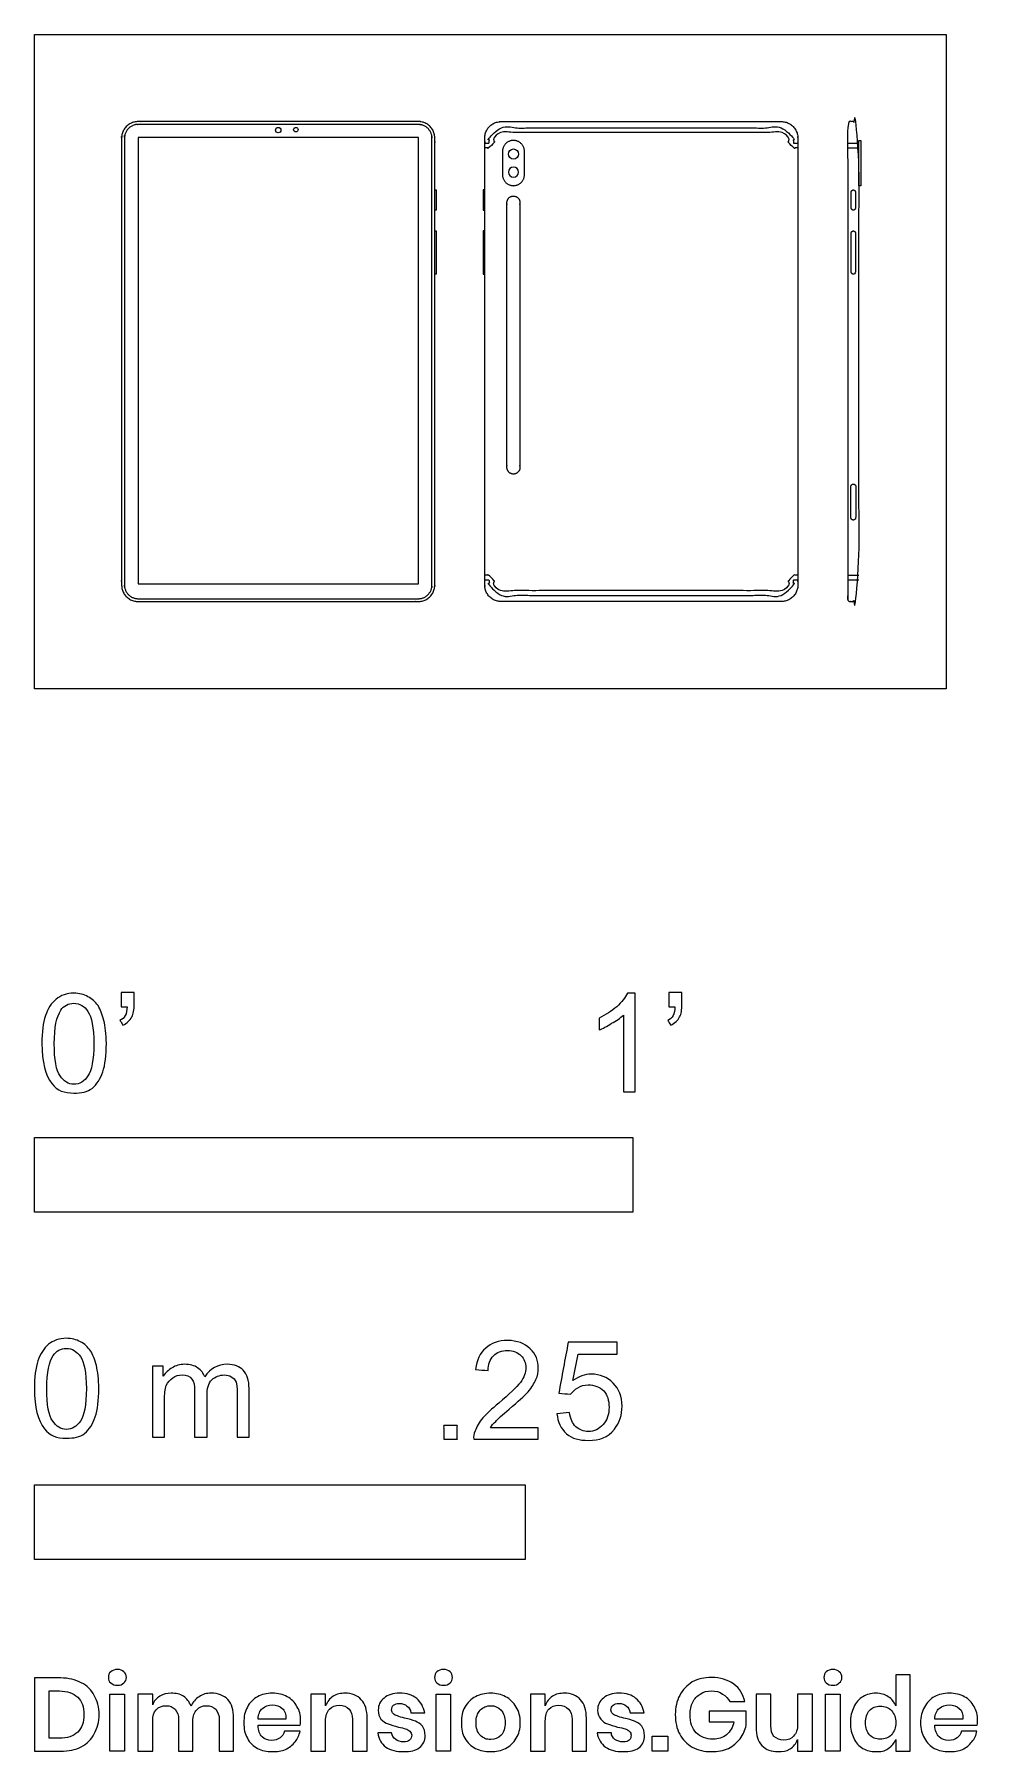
# Model space of a CAD drawing. Header units: metres. Extents: x 0 to 0.48, y -0.541 to 0.333.
import ezdxf

# ---------------------------------------------------------------- set-up
doc = ezdxf.new("R2010")
doc.units = ezdxf.units.M
for name, color, linetype, true_color in [('AG-DETAILS', 7, 'Continuous', 0x66ffff), ('AG-DIGITAL', 7, 'Continuous', 0x66ccff), ('N-SYMB', 7, 'Continuous', 0x800040), ('X-DIMENSIONS.GUIDE', 7, 'Continuous', 0x800080), ('X-VPRT', 6, 'Continuous', 0xff00ff)]:
    doc.layers.add(name, color=color, linetype=linetype, true_color=true_color)

msp = doc.modelspace()

# ---------------------------------------------------------------- linework, layer by layer
at = {"layer": 'AG-DETAILS'}
for points in [[(0.41425, 0.27792), (0.41995, 0.27792)], [(0.41425, 0.27551), (0.41995, 0.27551)], [(0.41425, 0.05789), (0.41995, 0.05789)], [(0.41425, 0.05548), (0.41995, 0.05548)]]:
    msp.add_lwpolyline(points, dxfattribs=at)
msp.add_circle((0.1332, 0.28481), 0.00115, dxfattribs=at)
for points, weights, knots in [([(0.05287, 0.04589), (0.04589, 0.04589), (0.04589, 0.05287), (0.04589, 0.1667), (0.04589, 0.28053), (0.04589, 0.28751), (0.05287, 0.28751), (0.1242, 0.28751), (0.19553, 0.28751), (0.20251, 0.28751), (0.20251, 0.28053), (0.20251, 0.1667), (0.20251, 0.05287), (0.20251, 0.04589), (0.19553, 0.04589), (0.1242, 0.04589), (0.05287, 0.04589)], [1, 0.707106781186, 1, 1, 1, 0.707106781186, 1, 1, 1, 0.707106781187, 1, 1, 1, 0.707106781187, 1, 1, 1], [0, 0, 0, 0.043386, 0.043386, 0.790311, 0.790311, 0.833696, 0.833696, 1.30175, 1.30175, 1.345136, 1.345136, 2.092061, 2.092061, 2.135446, 2.135446, 2.6035, 2.6035, 2.6035]), ([(0.22935, 0.27792), (0.23048, 0.27792), (0.23162, 0.27792), (0.23162, 0.27945), (0.23162, 0.28099), (0.23162, 0.2858), (0.23643, 0.2858), (0.27277, 0.2858), (0.3091, 0.2858), (0.34543, 0.2858), (0.38177, 0.2858), (0.38658, 0.2858), (0.38658, 0.28099), (0.38658, 0.27945), (0.38658, 0.27792), (0.38772, 0.27792), (0.38885, 0.27792)], [1, 1, 1, 1, 1, 0.707106781186, 1, 1, 1, 1, 1, 0.707106781186, 1, 1, 1, 1, 1], [-0.2721417, -0.2721417, -0.2721417, -0.2036532, -0.2036532, -0.1458083, -0.1458083, -0.1439632, -0.1439632, 0, 0, 0.1439632, 0.1439632, 0.1458083, 0.1458083, 0.2036532, 0.2036532, 0.2721417, 0.2721417, 0.2721417]), ([(0.38885, 0.27551), (0.38772, 0.27551), (0.38658, 0.27551), (0.38417, 0.27551), (0.38417, 0.27792), (0.38417, 0.27945), (0.38417, 0.28099), (0.38417, 0.28339), (0.38177, 0.28339), (0.34543, 0.28339), (0.3091, 0.28339), (0.27277, 0.28339), (0.23643, 0.28339), (0.23403, 0.28339), (0.23403, 0.28099), (0.23403, 0.27945), (0.23403, 0.27792), (0.23403, 0.27551), (0.23162, 0.27551), (0.23048, 0.27551), (0.22935, 0.27551)], [1, 1, 1, 0.707106781187, 1, 1, 1, 0.707106781187, 1, 1, 1, 1, 1, 0.707106781187, 1, 1, 1, 0.707106781187, 1, 1, 1], [-2.949241, -2.949241, -2.949241, -2.488759, -2.488759, -2.476353, -2.476353, -2.087434, -2.087434, -2.075028, -2.075028, -1.107093, -1.107093, -0.139158, -0.139158, -0.126752, -0.126752, 0.262168, 0.262168, 0.274573, 0.274573, 0.735055, 0.735055, 0.735055]), ([(0.244, 0.25101), (0.24069, 0.25101), (0.24069, 0.2477), (0.24069, 0.18285), (0.24069, 0.11271), (0.24069, 0.1094), (0.244, 0.1094), (0.24731, 0.1094), (0.24731, 0.11271), (0.24731, 0.18285), (0.24731, 0.2477), (0.24731, 0.25101), (0.244, 0.25101)], [1, 0.707106781187, 1, 1, 1, 0.707106781187, 1, 0.707106781187, 1, 1, 1, 0.707106781187, 1], [0, 0, 0, 0.0170434, 0.0170434, 0.4773042, 0.4773042, 0.4943476, 0.4943476, 0.511391, 0.511391, 0.9716518, 0.9716518, 0.9886952, 0.9886952, 0.9886952]), ([(0.41586, 0.08721), (0.41586, 0.08598), (0.4171, 0.08598), (0.41834, 0.08598), (0.41834, 0.08721), (0.41834, 0.09823), (0.41834, 0.10304), (0.41834, 0.10428), (0.4171, 0.10428), (0.41586, 0.10428), (0.41586, 0.10304), (0.41586, 0.09823), (0.41586, 0.08721)], [1, 0.707106781187, 1, 0.707106781187, 1, 1, 1, 0.707106781187, 1, 0.707106781187, 1, 1, 1], [0, 0, 0, 0.0054219, 0.0054219, 0.0108438, 0.0108438, 0.0377289, 0.0377289, 0.0431508, 0.0431508, 0.0485727, 0.0485727, 0.0754578, 0.0754578, 0.0754578]), ([(0.38885, 0.05789), (0.38772, 0.05789), (0.38658, 0.05789), (0.38417, 0.05789), (0.38417, 0.05548), (0.38417, 0.05395), (0.38417, 0.05241), (0.38417, 0.05001), (0.38177, 0.05001), (0.34543, 0.05001), (0.3091, 0.05001), (0.27277, 0.05001), (0.23643, 0.05001), (0.23403, 0.05001), (0.23403, 0.05241), (0.23403, 0.05395), (0.23403, 0.05548), (0.23403, 0.05789), (0.23162, 0.05789), (0.23048, 0.05789), (0.22935, 0.05789)], [1, 1, 1, 0.707106781187, 1, 1, 1, 0.707106781187, 1, 1, 1, 1, 1, 0.707106781187, 1, 1, 1, 0.707106781187, 1, 1, 1], [-2.949241, -2.949241, -2.949241, -2.488759, -2.488759, -2.476353, -2.476353, -2.087434, -2.087434, -2.075028, -2.075028, -1.107093, -1.107093, -0.139158, -0.139158, -0.126752, -0.126752, 0.262168, 0.262168, 0.274573, 0.274573, 0.735055, 0.735055, 0.735055]), ([(0.22935, 0.05548), (0.23048, 0.05548), (0.23162, 0.05548), (0.23162, 0.05395), (0.23162, 0.05241), (0.23162, 0.0476), (0.23643, 0.0476), (0.27277, 0.0476), (0.3091, 0.0476), (0.34543, 0.0476), (0.38177, 0.0476), (0.38658, 0.0476), (0.38658, 0.05241), (0.38658, 0.05395), (0.38658, 0.05548), (0.38772, 0.05548), (0.38885, 0.05548)], [1, 1, 1, 1, 1, 0.707106781186, 1, 1, 1, 1, 1, 0.707106781186, 1, 1, 1, 1, 1], [-0.2721417, -0.2721417, -0.2721417, -0.2036532, -0.2036532, -0.1458083, -0.1458083, -0.1439632, -0.1439632, 0, 0, 0.1439632, 0.1439632, 0.1458083, 0.1458083, 0.2036532, 0.2036532, 0.2721417, 0.2721417, 0.2721417])]:
    msp.add_rational_spline(points, weights, degree=2, knots=knots, dxfattribs=at)
at = {"layer": 'AG-DIGITAL'}
for points in [[(0.19557, 0.05344), (0.19557, 0.2808), (0.05283, 0.2808), (0.05283, 0.05344)], [(0.41995, 0.25631), (0.41995, 0.27936), (0.42095, 0.27936), (0.42095, 0.25631)], [(0.20395, 0.24384), (0.20395, 0.25414), (0.2047, 0.25414), (0.2047, 0.24384)], [(0.22935, 0.24384), (0.22935, 0.25414), (0.2286, 0.25414), (0.2286, 0.24384)], [(0.20395, 0.21124), (0.20395, 0.23324), (0.2047, 0.23324), (0.2047, 0.21124)], [(0.22935, 0.21124), (0.22935, 0.23324), (0.2286, 0.23324), (0.2286, 0.21124)]]:
    msp.add_lwpolyline(points, close=True, dxfattribs=at)
for centre, radius in [((0.1242, 0.2846), 0.00137), ((0.244, 0.27243), 0.00257)]:
    msp.add_circle(centre, radius, dxfattribs=at)
at = {"layer": 'AG-DIGITAL', "extrusion": (0, 0, -1)}
msp.add_circle((-0.244, 0.26323), 0.00257, dxfattribs=at)
at = {"layer": 'AG-DIGITAL'}
for points, weights, knots in [([(0.05287, 0.04445), (0.04445, 0.04445), (0.04445, 0.05287), (0.04445, 0.1667), (0.04445, 0.28053), (0.04445, 0.28895), (0.05287, 0.28895), (0.1242, 0.28895), (0.19553, 0.28895), (0.20395, 0.28895), (0.20395, 0.28053), (0.20395, 0.1667), (0.20395, 0.05287), (0.20395, 0.04445), (0.19553, 0.04445), (0.1242, 0.04445), (0.05287, 0.04445)], [1, 0.707106781187, 1, 1, 1, 0.707106781187, 1, 1, 1, 0.707106781187, 1, 1, 1, 0.707106781187, 1, 1, 1], [0, 0, 0, 0.043386, 0.043386, 0.790311, 0.790311, 0.833696, 0.833696, 1.30175, 1.30175, 1.345136, 1.345136, 2.092061, 2.092061, 2.135446, 2.135446, 2.6035, 2.6035, 2.6035]), ([(0.38043, 0.04445), (0.38885, 0.04445), (0.38885, 0.05287), (0.38885, 0.1667), (0.38885, 0.28053), (0.38885, 0.28895), (0.38043, 0.28895), (0.3091, 0.28895), (0.23777, 0.28895), (0.22935, 0.28895), (0.22935, 0.28053), (0.22935, 0.1667), (0.22935, 0.05287), (0.22935, 0.04445), (0.23777, 0.04445), (0.3091, 0.04445), (0.38043, 0.04445)], [1, 0.707106781187, 1, 1, 1, 0.707106781187, 1, 1, 1, 0.707106781187, 1, 1, 1, 0.707106781187, 1, 1, 1], [0, 0, 0, 0.043386, 0.043386, 0.790311, 0.790311, 0.833696, 0.833696, 1.30175, 1.30175, 1.345136, 1.345136, 2.092061, 2.092061, 2.135446, 2.135446, 2.6035, 2.6035, 2.6035]), ([(0.41539, 0.04445), (0.41425, 0.04445), (0.41425, 0.04559), (0.41425, 0.1667), (0.41425, 0.28781), (0.41425, 0.28895), (0.41539, 0.28895), (0.41664, 0.28895), (0.41789, 0.28895), (0.41995, 0.28895), (0.41995, 0.28689), (0.41995, 0.1667), (0.41995, 0.04651), (0.41995, 0.04445), (0.41789, 0.04445), (0.41664, 0.04445), (0.41539, 0.04445)], [1, 0.707106781187, 1, 1, 1, 0.707106781187, 1, 1, 1, 0.707106781186, 1, 1, 1, 0.707106781187, 1, 1, 1], [0.79913, 0.79913, 0.79913, 0.805031, 0.805031, 1.795665, 1.795665, 1.801566, 1.801566, 2.239441, 2.239441, 2.250053, 2.250053, 3.038707, 3.038707, 3.049319, 3.049319, 3.487194, 3.487194, 3.487194]), ([(0.244, 0.25631), (0.23841, 0.25631), (0.23841, 0.26189), (0.23841, 0.26783), (0.23841, 0.27377), (0.23841, 0.27936), (0.244, 0.27936), (0.24959, 0.27936), (0.24959, 0.27377), (0.24959, 0.26783), (0.24959, 0.26189), (0.24959, 0.25631), (0.244, 0.25631)], [1, 0.707106781187, 1, 1, 1, 0.707106781187, 1, 0.707106781187, 1, 1, 1, 0.707106781187, 1], [0, 0, 0, 0.0288043, 0.0288043, 0.0677594, 0.0677594, 0.0965638, 0.0965638, 0.1253681, 0.1253681, 0.1643232, 0.1643232, 0.1931275, 0.1931275, 0.1931275]), ([(0.41605, 0.24489), (0.41605, 0.24384), (0.4171, 0.24384), (0.41815, 0.24384), (0.41815, 0.24489), (0.41815, 0.24899), (0.41815, 0.25309), (0.41815, 0.25414), (0.4171, 0.25414), (0.41605, 0.25414), (0.41605, 0.25309), (0.41605, 0.24899), (0.41605, 0.24489)], [1, 0.707106781187, 1, 0.707106781187, 1, 1, 1, 0.707106781187, 1, 0.707106781187, 1, 1, 1], [0, 0, 0, 0.0054219, 0.0054219, 0.0108438, 0.0108438, 0.0377289, 0.0377289, 0.0431508, 0.0431508, 0.0485727, 0.0485727, 0.0754578, 0.0754578, 0.0754578]), ([(0.41605, 0.21229), (0.41605, 0.21124), (0.4171, 0.21124), (0.41815, 0.21124), (0.41815, 0.21229), (0.41815, 0.22809), (0.41815, 0.23219), (0.41815, 0.23324), (0.4171, 0.23324), (0.41605, 0.23324), (0.41605, 0.23219), (0.41605, 0.22809), (0.41605, 0.21229)], [1, 0.707106781187, 1, 0.707106781187, 1, 1, 1, 0.707106781187, 1, 0.707106781187, 1, 1, 1], [0, 0, 0, 0.0054219, 0.0054219, 0.0108438, 0.0108438, 0.0377289, 0.0377289, 0.0431508, 0.0431508, 0.0485727, 0.0485727, 0.0754578, 0.0754578, 0.0754578])]:
    msp.add_rational_spline(points, weights, degree=2, knots=knots, dxfattribs=at)
at = {"layer": 'N-SYMB'}
for points in [[(0, -0.2667), (0, -0.2286), (0.3048, -0.2286), (0.3048, -0.2667)], [(0, -0.44362), (0, -0.40552), (0.25, -0.40552), (0.25, -0.44362)]]:
    msp.add_lwpolyline(points, close=True, dxfattribs=at)
for points, degree, knots in [([(0.00383, -0.18067), (0.00383, -0.17494), (0.00443, -0.17012), (0.00564, -0.16651), (0.00684, -0.16289), (0.00865, -0.16018), (0.01106, -0.15808), (0.01347, -0.15627), (0.01648, -0.15506), (0.02009, -0.15506), (0.02281, -0.15506), (0.02522, -0.15567), (0.02732, -0.15687), (0.02943, -0.15777), (0.03094, -0.15958), (0.03244, -0.16139), (0.03365, -0.1635), (0.03455, -0.16591), (0.03546, -0.16892), (0.03606, -0.17193), (0.03666, -0.17585), (0.03666, -0.18067), (0.03666, -0.18669), (0.03606, -0.19151), (0.03485, -0.19512), (0.03365, -0.19874), (0.03184, -0.20145), (0.02943, -0.20356), (0.02702, -0.20536), (0.02401, -0.20597), (0.02009, -0.20597), (0.01528, -0.20597), (0.01166, -0.20476), (0.00895, -0.20115), (0.00564, -0.19693), (0.00383, -0.1903), (0.00383, -0.18067)], 3, [0, 0, 0, 0, 1, 1, 1, 2, 2, 2, 3, 3, 3, 4, 4, 4, 5, 5, 5, 6, 6, 6, 7, 7, 7, 8, 8, 8, 9, 9, 9, 10, 10, 10, 11, 11, 11, 12, 12, 12, 12]), ([(0.04419, -0.16199), (0.04419, -0.15958), (0.04419, -0.15717), (0.04419, -0.15476), (0.0464, -0.15476), (0.04861, -0.15476), (0.05082, -0.15476), (0.05082, -0.15667), (0.05082, -0.15858), (0.05082, -0.16048), (0.05082, -0.1635), (0.05052, -0.16591), (0.04961, -0.16711), (0.04871, -0.16892), (0.0472, -0.17042), (0.04509, -0.17133), (0.04459, -0.17053), (0.04409, -0.16972), (0.04359, -0.16892), (0.04479, -0.16832), (0.0457, -0.16771), (0.0463, -0.16651), (0.0469, -0.1653), (0.0472, -0.1638), (0.0472, -0.16199), (0.0462, -0.16199), (0.0452, -0.16199), (0.04419, -0.16199)], 3, [0, 0, 0, 0, 1, 1, 1, 2, 2, 2, 3, 3, 3, 4, 4, 4, 5, 5, 5, 6, 6, 6, 7, 7, 7, 8, 8, 8, 9, 9, 9, 9]), ([(0.306, -0.20536), (0.304, -0.20536), (0.30199, -0.20536), (0.29998, -0.20536), (0.29998, -0.19231), (0.29998, -0.17926), (0.29998, -0.16621), (0.29847, -0.16771), (0.29637, -0.16922), (0.29396, -0.17042), (0.29155, -0.17193), (0.28944, -0.17314), (0.28763, -0.17374), (0.28763, -0.17173), (0.28763, -0.16972), (0.28763, -0.16771), (0.29094, -0.16621), (0.29396, -0.1641), (0.29667, -0.16199), (0.29908, -0.15958), (0.30088, -0.15747), (0.30209, -0.15506), (0.30339, -0.15506), (0.3047, -0.15506), (0.306, -0.15506), (0.306, -0.17183), (0.306, -0.1886), (0.306, -0.20536)], 3, [0, 0, 0, 0, 1, 1, 1, 2, 2, 2, 3, 3, 3, 4, 4, 4, 5, 5, 5, 6, 6, 6, 7, 7, 7, 8, 8, 8, 9, 9, 9, 9]), ([(0.32317, -0.16199), (0.32317, -0.15958), (0.32317, -0.15717), (0.32317, -0.15476), (0.32538, -0.15476), (0.32759, -0.15476), (0.3298, -0.15476), (0.3298, -0.15667), (0.3298, -0.15858), (0.3298, -0.16048), (0.3298, -0.1635), (0.3295, -0.16591), (0.3286, -0.16711), (0.32769, -0.16892), (0.32619, -0.17042), (0.32408, -0.17133), (0.32358, -0.17053), (0.32307, -0.16972), (0.32257, -0.16892), (0.32378, -0.16832), (0.32468, -0.16771), (0.32528, -0.16651), (0.32588, -0.1653), (0.32619, -0.1638), (0.32619, -0.16199), (0.32518, -0.16199), (0.32418, -0.16199), (0.32317, -0.16199)], 3, [0, 0, 0, 0, 1, 1, 1, 2, 2, 2, 3, 3, 3, 4, 4, 4, 5, 5, 5, 6, 6, 6, 7, 7, 7, 8, 8, 8, 9, 9, 9, 9]), ([(0.01015, -0.18067), (0.01015, -0.1891), (0.01106, -0.19452), (0.01317, -0.19723), (0.01497, -0.19994), (0.01738, -0.20145), (0.02009, -0.20145), (0.02311, -0.20145), (0.02552, -0.19994), (0.02732, -0.19723), (0.02913, -0.19452), (0.03034, -0.1891), (0.03034, -0.18067), (0.03034, -0.17253), (0.02913, -0.16711), (0.02732, -0.1644), (0.02552, -0.16169), (0.02311, -0.16018), (0.02009, -0.16018), (0.01738, -0.16018), (0.01497, -0.16139), (0.01347, -0.1638), (0.01136, -0.16681), (0.01015, -0.17253), (0.01015, -0.18067)], 3, [0, 0, 0, 0, 1, 1, 1, 2, 2, 2, 3, 3, 3, 4, 4, 4, 5, 5, 5, 6, 6, 6, 7, 7, 7, 8, 8, 8, 8]), ([(0, -0.35649), (0, -0.35077), (0.0006, -0.34595), (0.00181, -0.34233), (0.00301, -0.33872), (0.00482, -0.33601), (0.00723, -0.3339), (0.00964, -0.33209), (0.01265, -0.33089), (0.01627, -0.33089), (0.01898, -0.33089), (0.02139, -0.33149), (0.02349, -0.33269), (0.0256, -0.3336), (0.02711, -0.3354), (0.02861, -0.33721), (0.02982, -0.33932), (0.03072, -0.34173), (0.03163, -0.34474), (0.03223, -0.34775), (0.03283, -0.35167), (0.03283, -0.35649), (0.03283, -0.36251), (0.03223, -0.36733), (0.03102, -0.37095), (0.02982, -0.37456), (0.02801, -0.37727), (0.0256, -0.37938), (0.02319, -0.38119), (0.02018, -0.38179), (0.01627, -0.38179), (0.01145, -0.38179), (0.00783, -0.38059), (0.00512, -0.37697), (0.00181, -0.37275), (0, -0.36613), (0, -0.35649)], 3, [0, 0, 0, 0, 1, 1, 1, 2, 2, 2, 3, 3, 3, 4, 4, 4, 5, 5, 5, 6, 6, 6, 7, 7, 7, 8, 8, 8, 9, 9, 9, 10, 10, 10, 11, 11, 11, 12, 12, 12, 12]), ([(0.25666, -0.37656), (0.25666, -0.37847), (0.25666, -0.38037), (0.25666, -0.38228), (0.24571, -0.38228), (0.23477, -0.38228), (0.22383, -0.38228), (0.22353, -0.38108), (0.22383, -0.37957), (0.22443, -0.37807), (0.22533, -0.37596), (0.22654, -0.37355), (0.22834, -0.37144), (0.23045, -0.36933), (0.23286, -0.36692), (0.23648, -0.36391), (0.2419, -0.35939), (0.24551, -0.35578), (0.24762, -0.35337), (0.24943, -0.35066), (0.25033, -0.34825), (0.25033, -0.34584), (0.25033, -0.34343), (0.24943, -0.34132), (0.24792, -0.33981), (0.24612, -0.338), (0.24371, -0.3371), (0.241, -0.3371), (0.23798, -0.3371), (0.23557, -0.338), (0.23377, -0.33981), (0.23196, -0.34162), (0.23106, -0.34403), (0.23106, -0.34734), (0.22895, -0.34714), (0.22684, -0.34694), (0.22473, -0.34674), (0.22533, -0.34192), (0.22684, -0.33831), (0.22985, -0.3359), (0.23256, -0.33349), (0.23648, -0.33198), (0.241, -0.33198), (0.24581, -0.33198), (0.24973, -0.33349), (0.25244, -0.3362), (0.25545, -0.33891), (0.25666, -0.34222), (0.25666, -0.34614), (0.25666, -0.34794), (0.25636, -0.35005), (0.25545, -0.35186), (0.25455, -0.35397), (0.25334, -0.35578), (0.25154, -0.35819), (0.24943, -0.36029), (0.24642, -0.363), (0.2419, -0.36692), (0.23828, -0.36993), (0.23587, -0.37204), (0.23497, -0.37325), (0.23377, -0.37415), (0.23286, -0.37535), (0.23226, -0.37656), (0.24039, -0.37656), (0.24853, -0.37656), (0.25666, -0.37656)], 3, [0, 0, 0, 0, 1, 1, 1, 2, 2, 2, 3, 3, 3, 4, 4, 4, 5, 5, 5, 6, 6, 6, 7, 7, 7, 8, 8, 8, 9, 9, 9, 10, 10, 10, 11, 11, 11, 12, 12, 12, 13, 13, 13, 14, 14, 14, 15, 15, 15, 16, 16, 16, 17, 17, 17, 18, 18, 18, 19, 19, 19, 20, 20, 20, 21, 21, 21, 22, 22, 22, 22]), ([(0.00633, -0.35649), (0.00633, -0.36492), (0.00723, -0.37034), (0.00934, -0.37306), (0.01114, -0.37577), (0.01355, -0.37727), (0.01627, -0.37727), (0.01928, -0.37727), (0.02169, -0.37577), (0.02349, -0.37306), (0.0253, -0.37034), (0.02651, -0.36492), (0.02651, -0.35649), (0.02651, -0.34836), (0.0253, -0.34293), (0.02349, -0.34022), (0.02169, -0.33751), (0.01928, -0.33601), (0.01627, -0.33601), (0.01355, -0.33601), (0.01114, -0.33721), (0.00964, -0.33962), (0.00753, -0.34263), (0.00633, -0.34836), (0.00633, -0.35649)], 3, [0, 0, 0, 0, 1, 1, 1, 2, 2, 2, 3, 3, 3, 4, 4, 4, 5, 5, 5, 6, 6, 6, 7, 7, 7, 8, 8, 8, 8]), ([(0.26617, -0.36933), (0.26828, -0.36913), (0.27039, -0.36893), (0.27249, -0.36873), (0.2731, -0.37204), (0.274, -0.37415), (0.27581, -0.37596), (0.27761, -0.37746), (0.27972, -0.37837), (0.28213, -0.37837), (0.28514, -0.37837), (0.28755, -0.37716), (0.28966, -0.37475), (0.29177, -0.37264), (0.29267, -0.36963), (0.29267, -0.36602), (0.29267, -0.3624), (0.29177, -0.35969), (0.28996, -0.35758), (0.28786, -0.35578), (0.28514, -0.35457), (0.28213, -0.35457), (0.28002, -0.35457), (0.27822, -0.35517), (0.27671, -0.35608), (0.2752, -0.35698), (0.274, -0.35819), (0.2731, -0.35939), (0.27109, -0.35919), (0.26908, -0.35899), (0.26707, -0.35879), (0.26868, -0.35015), (0.27028, -0.34152), (0.27189, -0.33288), (0.28022, -0.33288), (0.28856, -0.33288), (0.29689, -0.33288), (0.29689, -0.33489), (0.29689, -0.3369), (0.29689, -0.33891), (0.29026, -0.33891), (0.28364, -0.33891), (0.27701, -0.33891), (0.27611, -0.34343), (0.2752, -0.34794), (0.2743, -0.35246), (0.27731, -0.35035), (0.28033, -0.34915), (0.28364, -0.34915), (0.28816, -0.34915), (0.29177, -0.35066), (0.29478, -0.35367), (0.29779, -0.35668), (0.2993, -0.3606), (0.2993, -0.36541), (0.2993, -0.36993), (0.2981, -0.37385), (0.29539, -0.37716), (0.29207, -0.38138), (0.28786, -0.38288), (0.28213, -0.38288), (0.27761, -0.38288), (0.274, -0.38198), (0.27099, -0.37957), (0.26828, -0.37686), (0.26647, -0.37355), (0.26617, -0.36933)], 3, [0, 0, 0, 0, 1, 1, 1, 2, 2, 2, 3, 3, 3, 4, 4, 4, 5, 5, 5, 6, 6, 6, 7, 7, 7, 8, 8, 8, 9, 9, 9, 10, 10, 10, 11, 11, 11, 12, 12, 12, 13, 13, 13, 14, 14, 14, 15, 15, 15, 16, 16, 16, 17, 17, 17, 18, 18, 18, 19, 19, 19, 20, 20, 20, 21, 21, 21, 22, 22, 22, 22]), ([(0.06024, -0.38119), (0.06024, -0.36914), (0.06024, -0.35709), (0.06024, -0.34504), (0.06205, -0.34504), (0.06386, -0.34504), (0.06566, -0.34504), (0.06566, -0.34675), (0.06566, -0.34846), (0.06566, -0.35016), (0.06687, -0.34836), (0.06837, -0.34685), (0.07018, -0.34595), (0.07199, -0.34474), (0.0741, -0.34414), (0.07651, -0.34414), (0.07922, -0.34414), (0.08163, -0.34474), (0.08313, -0.34595), (0.08494, -0.34715), (0.08614, -0.34866), (0.08675, -0.35047), (0.08976, -0.34625), (0.09337, -0.34414), (0.09819, -0.34414), (0.10181, -0.34414), (0.10452, -0.34534), (0.10633, -0.34715), (0.10843, -0.34926), (0.10934, -0.35227), (0.10934, -0.35649), (0.10934, -0.36472), (0.10934, -0.37296), (0.10934, -0.38119), (0.10733, -0.38119), (0.10532, -0.38119), (0.10331, -0.38119), (0.10331, -0.37366), (0.10331, -0.36613), (0.10331, -0.3586), (0.10331, -0.35589), (0.10301, -0.35438), (0.10271, -0.35318), (0.10211, -0.35197), (0.10151, -0.35107), (0.1003, -0.35047), (0.0994, -0.34986), (0.09819, -0.34956), (0.09669, -0.34956), (0.09428, -0.34956), (0.09217, -0.35047), (0.09036, -0.35197), (0.08855, -0.35378), (0.08795, -0.35649), (0.08795, -0.3601), (0.08795, -0.36713), (0.08795, -0.37416), (0.08795, -0.38119), (0.08584, -0.38119), (0.08373, -0.38119), (0.08163, -0.38119), (0.08163, -0.37336), (0.08163, -0.36553), (0.08163, -0.35769), (0.08163, -0.35498), (0.08133, -0.35287), (0.08012, -0.35167), (0.07922, -0.35016), (0.07741, -0.34956), (0.0753, -0.34956), (0.07349, -0.34956), (0.07199, -0.34986), (0.07048, -0.35107), (0.06898, -0.35197), (0.06807, -0.35318), (0.06717, -0.35498), (0.06657, -0.35679), (0.06627, -0.3592), (0.06627, -0.36251), (0.06627, -0.36874), (0.06627, -0.37496), (0.06627, -0.38119), (0.06426, -0.38119), (0.06225, -0.38119), (0.06024, -0.38119)], 3, [0, 0, 0, 0, 1, 1, 1, 2, 2, 2, 3, 3, 3, 4, 4, 4, 5, 5, 5, 6, 6, 6, 7, 7, 7, 8, 8, 8, 9, 9, 9, 10, 10, 10, 11, 11, 11, 12, 12, 12, 13, 13, 13, 14, 14, 14, 15, 15, 15, 16, 16, 16, 17, 17, 17, 18, 18, 18, 19, 19, 19, 20, 20, 20, 21, 21, 21, 22, 22, 22, 23, 23, 23, 24, 24, 24, 25, 25, 25, 26, 26, 26, 27, 27, 27, 28, 28, 28, 28]), ([(0.20846, -0.38228), (0.20846, -0.37882), (0.20846, -0.37535), (0.21193, -0.37535), (0.21539, -0.37535), (0.21539, -0.37882), (0.21539, -0.38228), (0.21193, -0.38228), (0.20846, -0.38228)], 2, [0, 0, 0, 1, 1, 2, 2, 3, 3, 4, 4, 4])]:
    msp.add_open_spline(points, degree=degree, knots=knots, dxfattribs=at)
at = {"layer": 'X-DIMENSIONS.GUIDE'}
for points in [[(0.04595, -0.51211), (0.04595, -0.54123), (0.03844, -0.54123), (0.03844, -0.51211)], [(0.212, -0.51211), (0.212, -0.54123), (0.20472, -0.54123), (0.20472, -0.51211)], [(0.41035, -0.51211), (0.41035, -0.54123), (0.40284, -0.54123), (0.40284, -0.51211)], [(0.32255, -0.53349), (0.32255, -0.54123), (0.31459, -0.54123), (0.31459, -0.53349)]]:
    msp.add_lwpolyline(points, close=True, dxfattribs=at)
for points, knots in [([(0.03298, -0.52258), (0.03298, -0.52622), (0.03207, -0.52963), (0.03048, -0.53236), (0.02912, -0.53531), (0.02684, -0.53736), (0.02388, -0.53895), (0.02093, -0.54055), (0.01751, -0.54123), (0.01342, -0.54123), (0.00895, -0.54123), (0.00447, -0.54123), (0, -0.54123), (0, -0.52879), (0, -0.51636), (0, -0.50392), (0.00447, -0.50392), (0.00895, -0.50392), (0.01342, -0.50392), (0.01751, -0.50392), (0.02093, -0.50483), (0.02388, -0.50643), (0.02684, -0.50779), (0.02912, -0.51007), (0.03048, -0.5128), (0.03207, -0.51553), (0.03298, -0.51894), (0.03298, -0.52258)], [0, 0, 0, 0, 1, 1, 1, 2, 2, 2, 3, 3, 3, 4, 4, 4, 5, 5, 5, 6, 6, 6, 7, 7, 7, 8, 8, 8, 9, 9, 9, 9]), ([(0.03776, -0.5037), (0.03776, -0.50256), (0.03799, -0.50142), (0.0389, -0.50074), (0.03981, -0.50006), (0.04094, -0.4996), (0.04231, -0.4996), (0.04367, -0.4996), (0.04481, -0.50006), (0.04549, -0.50074), (0.0464, -0.50142), (0.04686, -0.50256), (0.04686, -0.5037), (0.04686, -0.50483), (0.0464, -0.50574), (0.04549, -0.50643), (0.04481, -0.50734), (0.04367, -0.50756), (0.04231, -0.50756), (0.04094, -0.50756), (0.03981, -0.50734), (0.0389, -0.50643), (0.03799, -0.50574), (0.03776, -0.50483), (0.03776, -0.5037)], [0, 0, 0, 0, 1, 1, 1, 2, 2, 2, 3, 3, 3, 4, 4, 4, 5, 5, 5, 6, 6, 6, 7, 7, 7, 8, 8, 8, 8]), ([(0.20381, -0.5037), (0.20381, -0.50256), (0.20427, -0.50142), (0.20495, -0.50074), (0.20586, -0.50006), (0.20699, -0.4996), (0.20836, -0.4996), (0.20972, -0.4996), (0.21086, -0.50006), (0.21177, -0.50074), (0.21245, -0.50142), (0.21291, -0.50256), (0.21291, -0.5037), (0.21291, -0.50483), (0.21245, -0.50574), (0.21177, -0.50643), (0.21086, -0.50734), (0.20972, -0.50756), (0.20836, -0.50756), (0.20699, -0.50756), (0.20586, -0.50734), (0.20495, -0.50643), (0.20427, -0.50574), (0.20381, -0.50483), (0.20381, -0.5037)], [0, 0, 0, 0, 1, 1, 1, 2, 2, 2, 3, 3, 3, 4, 4, 4, 5, 5, 5, 6, 6, 6, 7, 7, 7, 8, 8, 8, 8]), ([(0.34484, -0.5037), (0.34939, -0.5037), (0.35303, -0.50483), (0.35621, -0.50711), (0.35917, -0.50916), (0.36099, -0.51234), (0.3619, -0.51598), (0.35932, -0.51598), (0.35674, -0.51598), (0.35417, -0.51598), (0.35326, -0.51439), (0.35212, -0.51302), (0.35053, -0.51211), (0.34893, -0.51098), (0.34711, -0.51052), (0.34484, -0.51052), (0.34279, -0.51052), (0.34075, -0.51098), (0.33915, -0.51211), (0.33756, -0.51302), (0.3362, -0.51439), (0.33529, -0.51621), (0.33438, -0.51803), (0.33392, -0.5203), (0.33392, -0.52258), (0.33392, -0.52667), (0.33506, -0.52963), (0.33711, -0.5319), (0.33915, -0.53395), (0.34211, -0.53509), (0.34575, -0.53509), (0.34825, -0.53509), (0.35053, -0.5344), (0.35257, -0.53281), (0.35439, -0.53122), (0.35576, -0.52895), (0.35621, -0.52622), (0.35204, -0.52622), (0.34787, -0.52622), (0.3437, -0.52622), (0.3437, -0.5244), (0.3437, -0.52258), (0.3437, -0.52076), (0.35, -0.52076), (0.35629, -0.52076), (0.36258, -0.52076), (0.36258, -0.52318), (0.36258, -0.52561), (0.36258, -0.52804), (0.3619, -0.53054), (0.36099, -0.53281), (0.3594, -0.53486), (0.35781, -0.53691), (0.35599, -0.5385), (0.35348, -0.53986), (0.35098, -0.541), (0.34802, -0.54146), (0.34484, -0.54146), (0.3412, -0.54146), (0.33802, -0.54077), (0.33506, -0.53918), (0.33233, -0.53759), (0.33028, -0.53531), (0.32869, -0.53259), (0.3271, -0.52963), (0.32642, -0.52644), (0.32642, -0.52258), (0.32642, -0.51894), (0.3271, -0.51575), (0.32869, -0.5128), (0.33028, -0.50984), (0.33233, -0.50779), (0.33506, -0.50597), (0.33802, -0.50438), (0.3412, -0.5037), (0.34484, -0.5037)], [0, 0, 0, 0, 1, 1, 1, 2, 2, 2, 3, 3, 3, 4, 4, 4, 5, 5, 5, 6, 6, 6, 7, 7, 7, 8, 8, 8, 9, 9, 9, 10, 10, 10, 11, 11, 11, 12, 12, 12, 13, 13, 13, 14, 14, 14, 15, 15, 15, 16, 16, 16, 17, 17, 17, 18, 18, 18, 19, 19, 19, 20, 20, 20, 21, 21, 21, 22, 22, 22, 23, 23, 23, 24, 24, 24, 25, 25, 25, 25]), ([(0.40216, -0.5037), (0.40216, -0.50256), (0.40239, -0.50142), (0.4033, -0.50074), (0.40421, -0.50006), (0.40535, -0.4996), (0.40671, -0.4996), (0.40808, -0.4996), (0.40921, -0.50006), (0.4099, -0.50074), (0.41081, -0.50142), (0.41126, -0.50256), (0.41126, -0.5037), (0.41126, -0.50483), (0.41081, -0.50574), (0.4099, -0.50643), (0.40921, -0.50734), (0.40808, -0.50756), (0.40671, -0.50756), (0.40535, -0.50756), (0.40421, -0.50734), (0.4033, -0.50643), (0.40239, -0.50574), (0.40216, -0.50483), (0.40216, -0.5037)], [0, 0, 0, 0, 1, 1, 1, 2, 2, 2, 3, 3, 3, 4, 4, 4, 5, 5, 5, 6, 6, 6, 7, 7, 7, 8, 8, 8, 8]), ([(0.42855, -0.51166), (0.43105, -0.51166), (0.4331, -0.51234), (0.43492, -0.51348), (0.43674, -0.51462), (0.43787, -0.51621), (0.43878, -0.51803), (0.43878, -0.5128), (0.43878, -0.50756), (0.43878, -0.50233), (0.44121, -0.50233), (0.44364, -0.50233), (0.44606, -0.50233), (0.44606, -0.5153), (0.44606, -0.52826), (0.44606, -0.54123), (0.44364, -0.54123), (0.44121, -0.54123), (0.43878, -0.54123), (0.43878, -0.53926), (0.43878, -0.53729), (0.43878, -0.53531), (0.43787, -0.53713), (0.43674, -0.53873), (0.43492, -0.53986), (0.4331, -0.54123), (0.43105, -0.54146), (0.42855, -0.54146), (0.42605, -0.54146), (0.424, -0.541), (0.42195, -0.53986), (0.4199, -0.53873), (0.41831, -0.53691), (0.4174, -0.53463), (0.41626, -0.53236), (0.41558, -0.52986), (0.41558, -0.52667), (0.41558, -0.52371), (0.41626, -0.52098), (0.4174, -0.51871), (0.41831, -0.51643), (0.4199, -0.51462), (0.42195, -0.51348), (0.424, -0.51234), (0.42605, -0.51166), (0.42855, -0.51166)], [0, 0, 0, 0, 1, 1, 1, 2, 2, 2, 3, 3, 3, 4, 4, 4, 5, 5, 5, 6, 6, 6, 7, 7, 7, 8, 8, 8, 9, 9, 9, 10, 10, 10, 11, 11, 11, 12, 12, 12, 13, 13, 13, 14, 14, 14, 15, 15, 15, 15]), ([(0.01274, -0.53463), (0.01683, -0.53463), (0.01979, -0.53372), (0.02206, -0.53145), (0.02434, -0.5294), (0.02525, -0.52644), (0.02525, -0.52258), (0.02525, -0.51871), (0.02434, -0.51575), (0.02206, -0.51371), (0.01979, -0.51166), (0.01683, -0.51052), (0.01274, -0.51052), (0.01099, -0.51052), (0.00925, -0.51052), (0.00751, -0.51052), (0.00751, -0.51856), (0.00751, -0.5266), (0.00751, -0.53463), (0.00925, -0.53463), (0.01099, -0.53463), (0.01274, -0.53463)], [0, 0, 0, 0, 1, 1, 1, 2, 2, 2, 3, 3, 3, 4, 4, 4, 5, 5, 5, 6, 6, 6, 7, 7, 7, 7]), ([(0.09008, -0.51166), (0.09349, -0.51166), (0.09645, -0.5128), (0.09849, -0.51484), (0.10054, -0.51712), (0.10145, -0.5203), (0.10145, -0.5244), (0.10145, -0.53001), (0.10145, -0.53562), (0.10145, -0.54123), (0.09902, -0.54123), (0.0966, -0.54123), (0.09417, -0.54123), (0.09417, -0.53585), (0.09417, -0.53046), (0.09417, -0.52508), (0.09417, -0.5228), (0.09349, -0.52121), (0.09235, -0.51985), (0.09121, -0.51871), (0.08962, -0.51803), (0.08757, -0.51803), (0.08553, -0.51803), (0.08394, -0.51871), (0.0828, -0.52007), (0.08143, -0.52144), (0.08075, -0.52326), (0.08075, -0.52576), (0.08075, -0.53092), (0.08075, -0.53607), (0.08075, -0.54123), (0.07832, -0.54123), (0.0759, -0.54123), (0.07347, -0.54123), (0.07347, -0.53585), (0.07347, -0.53046), (0.07347, -0.52508), (0.07347, -0.5228), (0.07279, -0.52121), (0.07165, -0.51985), (0.07051, -0.51871), (0.06892, -0.51803), (0.0671, -0.51803), (0.06483, -0.51803), (0.06324, -0.51871), (0.0621, -0.52007), (0.06073, -0.52144), (0.06028, -0.52326), (0.06028, -0.52576), (0.06028, -0.53092), (0.06028, -0.53607), (0.06028, -0.54123), (0.05778, -0.54123), (0.05527, -0.54123), (0.05277, -0.54123), (0.05277, -0.53152), (0.05277, -0.52182), (0.05277, -0.51211), (0.05527, -0.51211), (0.05778, -0.51211), (0.06028, -0.51211), (0.06028, -0.51393), (0.06028, -0.51575), (0.06028, -0.51757), (0.06096, -0.51575), (0.0621, -0.51416), (0.06392, -0.51325), (0.06551, -0.51211), (0.06756, -0.51166), (0.0696, -0.51166), (0.07211, -0.51166), (0.07415, -0.51211), (0.07597, -0.51325), (0.07757, -0.51439), (0.07893, -0.51598), (0.07984, -0.51825), (0.08075, -0.51621), (0.08212, -0.51462), (0.08394, -0.51348), (0.08576, -0.51211), (0.0878, -0.51166), (0.09008, -0.51166)], [0, 0, 0, 0, 1, 1, 1, 2, 2, 2, 3, 3, 3, 4, 4, 4, 5, 5, 5, 6, 6, 6, 7, 7, 7, 8, 8, 8, 9, 9, 9, 10, 10, 10, 11, 11, 11, 12, 12, 12, 13, 13, 13, 14, 14, 14, 15, 15, 15, 16, 16, 16, 17, 17, 17, 18, 18, 18, 19, 19, 19, 20, 20, 20, 21, 21, 21, 22, 22, 22, 23, 23, 23, 24, 24, 24, 25, 25, 25, 26, 26, 26, 27, 27, 27, 27]), ([(0.13557, -0.52553), (0.13557, -0.52622), (0.13557, -0.52713), (0.13534, -0.52804), (0.12822, -0.52804), (0.12109, -0.52804), (0.11396, -0.52804), (0.11396, -0.53077), (0.11464, -0.53259), (0.11601, -0.53395), (0.11737, -0.53509), (0.11897, -0.53577), (0.12078, -0.53577), (0.1226, -0.53577), (0.12397, -0.53531), (0.12511, -0.5344), (0.12624, -0.53372), (0.12715, -0.53259), (0.12738, -0.53099), (0.13004, -0.53099), (0.13269, -0.53099), (0.13534, -0.53099), (0.13489, -0.53304), (0.13398, -0.53486), (0.13284, -0.53645), (0.13148, -0.53804), (0.12988, -0.53941), (0.12784, -0.54032), (0.12579, -0.54123), (0.12374, -0.54146), (0.12124, -0.54146), (0.11828, -0.54146), (0.11578, -0.541), (0.11373, -0.53986), (0.11146, -0.53873), (0.10964, -0.53691), (0.1085, -0.53463), (0.10714, -0.53236), (0.10668, -0.52986), (0.10668, -0.52667), (0.10668, -0.52371), (0.10714, -0.52098), (0.1085, -0.51871), (0.10964, -0.51643), (0.11146, -0.51462), (0.11373, -0.51348), (0.11578, -0.51234), (0.11828, -0.51166), (0.12124, -0.51166), (0.1242, -0.51166), (0.1267, -0.51234), (0.12875, -0.51348), (0.13102, -0.51462), (0.13261, -0.51643), (0.13375, -0.51848), (0.13512, -0.52053), (0.13557, -0.5228), (0.13557, -0.52553)], [0, 0, 0, 0, 1, 1, 1, 2, 2, 2, 3, 3, 3, 4, 4, 4, 5, 5, 5, 6, 6, 6, 7, 7, 7, 8, 8, 8, 9, 9, 9, 10, 10, 10, 11, 11, 11, 12, 12, 12, 13, 13, 13, 14, 14, 14, 15, 15, 15, 16, 16, 16, 17, 17, 17, 18, 18, 18, 19, 19, 19, 19]), ([(0.15832, -0.51166), (0.16173, -0.51166), (0.16446, -0.5128), (0.16651, -0.51507), (0.16855, -0.51712), (0.16946, -0.5203), (0.16946, -0.5244), (0.16946, -0.53001), (0.16946, -0.53562), (0.16946, -0.54123), (0.16696, -0.54123), (0.16446, -0.54123), (0.16196, -0.54123), (0.16196, -0.53585), (0.16196, -0.53046), (0.16196, -0.52508), (0.16196, -0.5228), (0.1615, -0.52098), (0.16036, -0.51985), (0.159, -0.51848), (0.15741, -0.5178), (0.15536, -0.5178), (0.15331, -0.5178), (0.15149, -0.51848), (0.15036, -0.51985), (0.14899, -0.52121), (0.14831, -0.52326), (0.14831, -0.52576), (0.14831, -0.53092), (0.14831, -0.53607), (0.14831, -0.54123), (0.14581, -0.54123), (0.1433, -0.54123), (0.1408, -0.54123), (0.1408, -0.53152), (0.1408, -0.52182), (0.1408, -0.51211), (0.1433, -0.51211), (0.14581, -0.51211), (0.14831, -0.51211), (0.14831, -0.51408), (0.14831, -0.51606), (0.14831, -0.51803), (0.14922, -0.51598), (0.15036, -0.51439), (0.15218, -0.51325), (0.154, -0.51211), (0.15604, -0.51166), (0.15832, -0.51166)], [0, 0, 0, 0, 1, 1, 1, 2, 2, 2, 3, 3, 3, 4, 4, 4, 5, 5, 5, 6, 6, 6, 7, 7, 7, 8, 8, 8, 9, 9, 9, 10, 10, 10, 11, 11, 11, 12, 12, 12, 13, 13, 13, 14, 14, 14, 15, 15, 15, 16, 16, 16, 16]), ([(0.18607, -0.51166), (0.18971, -0.51166), (0.19244, -0.51257), (0.19471, -0.51439), (0.19676, -0.51621), (0.19812, -0.51848), (0.19881, -0.52167), (0.19646, -0.52167), (0.19411, -0.52167), (0.19175, -0.52167), (0.19153, -0.52007), (0.19084, -0.51894), (0.18971, -0.51825), (0.1888, -0.51734), (0.18743, -0.51689), (0.18584, -0.51689), (0.1847, -0.51689), (0.18379, -0.51712), (0.18288, -0.5178), (0.1822, -0.51848), (0.18197, -0.51916), (0.18197, -0.5203), (0.18197, -0.52098), (0.1822, -0.52167), (0.18288, -0.52212), (0.18334, -0.5228), (0.18402, -0.52303), (0.18493, -0.52326), (0.18584, -0.52371), (0.18698, -0.52394), (0.18857, -0.5244), (0.19084, -0.52485), (0.19266, -0.52531), (0.19403, -0.52599), (0.19539, -0.52644), (0.19653, -0.52735), (0.19767, -0.52849), (0.19858, -0.52963), (0.19903, -0.53122), (0.19903, -0.53327), (0.19903, -0.53577), (0.19812, -0.53782), (0.19608, -0.53941), (0.19426, -0.541), (0.19153, -0.54146), (0.18812, -0.54146), (0.18448, -0.54146), (0.18129, -0.54077), (0.17902, -0.53918), (0.17674, -0.53736), (0.17538, -0.53509), (0.17492, -0.5319), (0.17727, -0.5319), (0.17962, -0.5319), (0.18197, -0.5319), (0.1822, -0.53327), (0.18288, -0.5344), (0.18402, -0.53531), (0.18493, -0.536), (0.18652, -0.53645), (0.18812, -0.53645), (0.18948, -0.53645), (0.19039, -0.53622), (0.19107, -0.53554), (0.19175, -0.53486), (0.19221, -0.53418), (0.19221, -0.53304), (0.19221, -0.53236), (0.19175, -0.53168), (0.1913, -0.53099), (0.19062, -0.53054), (0.18993, -0.53008), (0.18903, -0.52986), (0.18834, -0.52963), (0.18698, -0.52917), (0.18539, -0.52895), (0.18334, -0.52826), (0.18152, -0.52781), (0.18015, -0.52735), (0.17879, -0.5269), (0.17765, -0.52599), (0.17651, -0.52485), (0.1756, -0.52371), (0.17515, -0.52212), (0.17515, -0.5203), (0.17515, -0.5178), (0.17606, -0.51575), (0.17811, -0.51416), (0.17993, -0.51257), (0.18266, -0.51166), (0.18607, -0.51166)], [0, 0, 0, 0, 1, 1, 1, 2, 2, 2, 3, 3, 3, 4, 4, 4, 5, 5, 5, 6, 6, 6, 7, 7, 7, 8, 8, 8, 9, 9, 9, 10, 10, 10, 11, 11, 11, 12, 12, 12, 13, 13, 13, 14, 14, 14, 15, 15, 15, 16, 16, 16, 17, 17, 17, 18, 18, 18, 19, 19, 19, 20, 20, 20, 21, 21, 21, 22, 22, 22, 23, 23, 23, 24, 24, 24, 25, 25, 25, 26, 26, 26, 27, 27, 27, 28, 28, 28, 29, 29, 29, 30, 30, 30, 30]), ([(0.23247, -0.51166), (0.2352, -0.51166), (0.2377, -0.51234), (0.23998, -0.51348), (0.24225, -0.51462), (0.24407, -0.51643), (0.24544, -0.51871), (0.2468, -0.52098), (0.24748, -0.52371), (0.24748, -0.52667), (0.24748, -0.52986), (0.2468, -0.53236), (0.24544, -0.53463), (0.24407, -0.53691), (0.24225, -0.53873), (0.23998, -0.53986), (0.2377, -0.541), (0.2352, -0.54146), (0.23247, -0.54146), (0.22951, -0.54146), (0.22701, -0.541), (0.22474, -0.53986), (0.22246, -0.53873), (0.22064, -0.53691), (0.21928, -0.53463), (0.21791, -0.53236), (0.21746, -0.52986), (0.21746, -0.52667), (0.21746, -0.52371), (0.21791, -0.52098), (0.21928, -0.51871), (0.22064, -0.51643), (0.22246, -0.51462), (0.22474, -0.51348), (0.22701, -0.51234), (0.22951, -0.51166), (0.23247, -0.51166)], [0, 0, 0, 0, 1, 1, 1, 2, 2, 2, 3, 3, 3, 4, 4, 4, 5, 5, 5, 6, 6, 6, 7, 7, 7, 8, 8, 8, 9, 9, 9, 10, 10, 10, 11, 11, 11, 12, 12, 12, 12]), ([(0.27, -0.51166), (0.27342, -0.51166), (0.27614, -0.5128), (0.27819, -0.51507), (0.28024, -0.51712), (0.28115, -0.5203), (0.28115, -0.5244), (0.28115, -0.53001), (0.28115, -0.53562), (0.28115, -0.54123), (0.27872, -0.54123), (0.2763, -0.54123), (0.27387, -0.54123), (0.27387, -0.53585), (0.27387, -0.53046), (0.27387, -0.52508), (0.27387, -0.5228), (0.27319, -0.52098), (0.27205, -0.51985), (0.27091, -0.51848), (0.26909, -0.5178), (0.26705, -0.5178), (0.265, -0.5178), (0.26318, -0.51848), (0.26204, -0.51985), (0.26068, -0.52121), (0.26022, -0.52326), (0.26022, -0.52576), (0.26022, -0.53092), (0.26022, -0.53607), (0.26022, -0.54123), (0.25772, -0.54123), (0.25522, -0.54123), (0.25272, -0.54123), (0.25272, -0.53152), (0.25272, -0.52182), (0.25272, -0.51211), (0.25522, -0.51211), (0.25772, -0.51211), (0.26022, -0.51211), (0.26022, -0.51408), (0.26022, -0.51606), (0.26022, -0.51803), (0.2609, -0.51598), (0.26227, -0.51439), (0.26386, -0.51325), (0.26568, -0.51211), (0.26773, -0.51166), (0.27, -0.51166)], [0, 0, 0, 0, 1, 1, 1, 2, 2, 2, 3, 3, 3, 4, 4, 4, 5, 5, 5, 6, 6, 6, 7, 7, 7, 8, 8, 8, 9, 9, 9, 10, 10, 10, 11, 11, 11, 12, 12, 12, 13, 13, 13, 14, 14, 14, 15, 15, 15, 16, 16, 16, 16]), ([(0.29775, -0.51166), (0.30139, -0.51166), (0.30435, -0.51257), (0.3064, -0.51439), (0.30867, -0.51621), (0.30981, -0.51848), (0.31049, -0.52167), (0.30814, -0.52167), (0.30579, -0.52167), (0.30344, -0.52167), (0.30321, -0.52007), (0.30253, -0.51894), (0.30162, -0.51825), (0.30048, -0.51734), (0.29935, -0.51689), (0.29775, -0.51689), (0.29639, -0.51689), (0.29548, -0.51712), (0.2948, -0.5178), (0.29411, -0.51848), (0.29366, -0.51916), (0.29366, -0.5203), (0.29366, -0.52098), (0.29389, -0.52167), (0.29457, -0.52212), (0.29502, -0.5228), (0.29571, -0.52303), (0.29662, -0.52326), (0.29753, -0.52371), (0.29866, -0.52394), (0.30026, -0.5244), (0.30253, -0.52485), (0.30435, -0.52531), (0.30572, -0.52599), (0.30708, -0.52644), (0.30822, -0.52735), (0.30936, -0.52849), (0.31026, -0.52963), (0.31072, -0.53122), (0.31072, -0.53327), (0.31072, -0.53577), (0.30981, -0.53782), (0.30799, -0.53941), (0.30594, -0.541), (0.30321, -0.54146), (0.30003, -0.54146), (0.29616, -0.54146), (0.2932, -0.54077), (0.29093, -0.53918), (0.28866, -0.53736), (0.28706, -0.53509), (0.28661, -0.5319), (0.28903, -0.5319), (0.29146, -0.5319), (0.29389, -0.5319), (0.29389, -0.53327), (0.29457, -0.5344), (0.29571, -0.53531), (0.29684, -0.536), (0.29821, -0.53645), (0.30003, -0.53645), (0.30117, -0.53645), (0.3023, -0.53622), (0.30299, -0.53554), (0.30367, -0.53486), (0.3039, -0.53418), (0.3039, -0.53304), (0.3039, -0.53236), (0.30367, -0.53168), (0.30299, -0.53099), (0.30253, -0.53054), (0.30162, -0.53008), (0.30094, -0.52986), (0.30003, -0.52963), (0.29866, -0.52917), (0.29707, -0.52895), (0.29502, -0.52826), (0.2932, -0.52781), (0.29184, -0.52735), (0.29048, -0.5269), (0.28934, -0.52599), (0.28843, -0.52485), (0.28752, -0.52371), (0.28684, -0.52212), (0.28684, -0.5203), (0.28684, -0.5178), (0.28797, -0.51575), (0.28979, -0.51416), (0.29184, -0.51257), (0.29434, -0.51166), (0.29775, -0.51166)], [0, 0, 0, 0, 1, 1, 1, 2, 2, 2, 3, 3, 3, 4, 4, 4, 5, 5, 5, 6, 6, 6, 7, 7, 7, 8, 8, 8, 9, 9, 9, 10, 10, 10, 11, 11, 11, 12, 12, 12, 13, 13, 13, 14, 14, 14, 15, 15, 15, 16, 16, 16, 17, 17, 17, 18, 18, 18, 19, 19, 19, 20, 20, 20, 21, 21, 21, 22, 22, 22, 23, 23, 23, 24, 24, 24, 25, 25, 25, 26, 26, 26, 27, 27, 27, 28, 28, 28, 29, 29, 29, 30, 30, 30, 30]), ([(0.39625, -0.51211), (0.39625, -0.52182), (0.39625, -0.53152), (0.39625, -0.54123), (0.39375, -0.54123), (0.39124, -0.54123), (0.38874, -0.54123), (0.38874, -0.53926), (0.38874, -0.53729), (0.38874, -0.53531), (0.38783, -0.53736), (0.38669, -0.53895), (0.38487, -0.54009), (0.38305, -0.54123), (0.38101, -0.54146), (0.37873, -0.54146), (0.37532, -0.54146), (0.37259, -0.54055), (0.37054, -0.53827), (0.3685, -0.53622), (0.36759, -0.53304), (0.36759, -0.52917), (0.36759, -0.52349), (0.36759, -0.5178), (0.36759, -0.51211), (0.37009, -0.51211), (0.37259, -0.51211), (0.37509, -0.51211), (0.37509, -0.5175), (0.37509, -0.52288), (0.37509, -0.52826), (0.37509, -0.53054), (0.37555, -0.53236), (0.37669, -0.53372), (0.37805, -0.53486), (0.37964, -0.53554), (0.38169, -0.53554), (0.38374, -0.53554), (0.38556, -0.53486), (0.38669, -0.53349), (0.38806, -0.53213), (0.38874, -0.53008), (0.38874, -0.52758), (0.38874, -0.52242), (0.38874, -0.51727), (0.38874, -0.51211), (0.39124, -0.51211), (0.39375, -0.51211), (0.39625, -0.51211)], [0, 0, 0, 0, 1, 1, 1, 2, 2, 2, 3, 3, 3, 4, 4, 4, 5, 5, 5, 6, 6, 6, 7, 7, 7, 8, 8, 8, 9, 9, 9, 10, 10, 10, 11, 11, 11, 12, 12, 12, 13, 13, 13, 14, 14, 14, 15, 15, 15, 16, 16, 16, 16]), ([(0.48041, -0.52553), (0.48041, -0.52622), (0.48041, -0.52713), (0.48018, -0.52804), (0.47298, -0.52804), (0.46578, -0.52804), (0.45857, -0.52804), (0.4588, -0.53077), (0.45948, -0.53259), (0.46085, -0.53395), (0.46199, -0.53509), (0.46381, -0.53577), (0.46562, -0.53577), (0.46744, -0.53577), (0.46881, -0.53531), (0.46995, -0.5344), (0.47108, -0.53372), (0.47177, -0.53259), (0.47222, -0.53099), (0.4748, -0.53099), (0.47738, -0.53099), (0.47996, -0.53099), (0.47973, -0.53304), (0.47882, -0.53486), (0.47745, -0.53645), (0.47632, -0.53804), (0.47472, -0.53941), (0.47268, -0.54032), (0.47063, -0.54123), (0.46835, -0.54146), (0.46608, -0.54146), (0.46312, -0.54146), (0.46062, -0.541), (0.45835, -0.53986), (0.4563, -0.53873), (0.45448, -0.53691), (0.45334, -0.53463), (0.45198, -0.53236), (0.45129, -0.52986), (0.45129, -0.52667), (0.45129, -0.52371), (0.45198, -0.52098), (0.45334, -0.51871), (0.45448, -0.51643), (0.4563, -0.51462), (0.45835, -0.51348), (0.46062, -0.51234), (0.46312, -0.51166), (0.46608, -0.51166), (0.46881, -0.51166), (0.47154, -0.51234), (0.47359, -0.51348), (0.47586, -0.51462), (0.47745, -0.51643), (0.47859, -0.51848), (0.47973, -0.52053), (0.48041, -0.5228), (0.48041, -0.52553)], [0, 0, 0, 0, 1, 1, 1, 2, 2, 2, 3, 3, 3, 4, 4, 4, 5, 5, 5, 6, 6, 6, 7, 7, 7, 8, 8, 8, 9, 9, 9, 10, 10, 10, 11, 11, 11, 12, 12, 12, 13, 13, 13, 14, 14, 14, 15, 15, 15, 16, 16, 16, 17, 17, 17, 18, 18, 18, 19, 19, 19, 19]), ([(0.12806, -0.52485), (0.12829, -0.52235), (0.12761, -0.52053), (0.12624, -0.51939), (0.12488, -0.51825), (0.12329, -0.51757), (0.12124, -0.51757), (0.11919, -0.51757), (0.1176, -0.51825), (0.11624, -0.51939), (0.11487, -0.52053), (0.11396, -0.52235), (0.11396, -0.52485), (0.11866, -0.52485), (0.12336, -0.52485), (0.12806, -0.52485)], [0, 0, 0, 0, 1, 1, 1, 2, 2, 2, 3, 3, 3, 4, 4, 4, 5, 5, 5, 5]), ([(0.23247, -0.51803), (0.2302, -0.51803), (0.2286, -0.51894), (0.22701, -0.5203), (0.22565, -0.52189), (0.22496, -0.52394), (0.22496, -0.52667), (0.22496, -0.5294), (0.22565, -0.53168), (0.22701, -0.53304), (0.2286, -0.53463), (0.2302, -0.53531), (0.23247, -0.53531), (0.23452, -0.53531), (0.23611, -0.53463), (0.2377, -0.53304), (0.23907, -0.53168), (0.23975, -0.5294), (0.23975, -0.52667), (0.23975, -0.52394), (0.23907, -0.52189), (0.2377, -0.5203), (0.23611, -0.51894), (0.23452, -0.51803), (0.23247, -0.51803)], [0, 0, 0, 0, 1, 1, 1, 2, 2, 2, 3, 3, 3, 4, 4, 4, 5, 5, 5, 6, 6, 6, 7, 7, 7, 8, 8, 8, 8]), ([(0.43082, -0.51825), (0.42855, -0.51825), (0.42673, -0.51894), (0.42536, -0.52053), (0.424, -0.52189), (0.42332, -0.52417), (0.42332, -0.52667), (0.42332, -0.5294), (0.424, -0.53145), (0.42536, -0.53281), (0.42673, -0.5344), (0.42855, -0.53509), (0.43082, -0.53509), (0.4331, -0.53509), (0.43514, -0.5344), (0.43651, -0.53281), (0.43787, -0.53122), (0.43878, -0.52917), (0.43878, -0.52667), (0.43878, -0.52417), (0.43787, -0.52212), (0.43651, -0.52053), (0.43514, -0.51894), (0.4331, -0.51825), (0.43082, -0.51825)], [0, 0, 0, 0, 1, 1, 1, 2, 2, 2, 3, 3, 3, 4, 4, 4, 5, 5, 5, 6, 6, 6, 7, 7, 7, 8, 8, 8, 8]), ([(0.4729, -0.52485), (0.4729, -0.52235), (0.47245, -0.52053), (0.47108, -0.51939), (0.46972, -0.51825), (0.4679, -0.51757), (0.46608, -0.51757), (0.46403, -0.51757), (0.46221, -0.51825), (0.46085, -0.51939), (0.45948, -0.52053), (0.4588, -0.52235), (0.45857, -0.52485), (0.46335, -0.52485), (0.46813, -0.52485), (0.4729, -0.52485)], [0, 0, 0, 0, 1, 1, 1, 2, 2, 2, 3, 3, 3, 4, 4, 4, 5, 5, 5, 5])]:
    msp.add_open_spline(points, degree=3, knots=knots, dxfattribs=at)
at = {"layer": 'X-VPRT'}
msp.add_lwpolyline([(0, 0.3334), (0.4644, 0.3334), (0.4644, 0), (0, 0)], close=True, dxfattribs=at)

doc.saveas('drawing.dxf')
